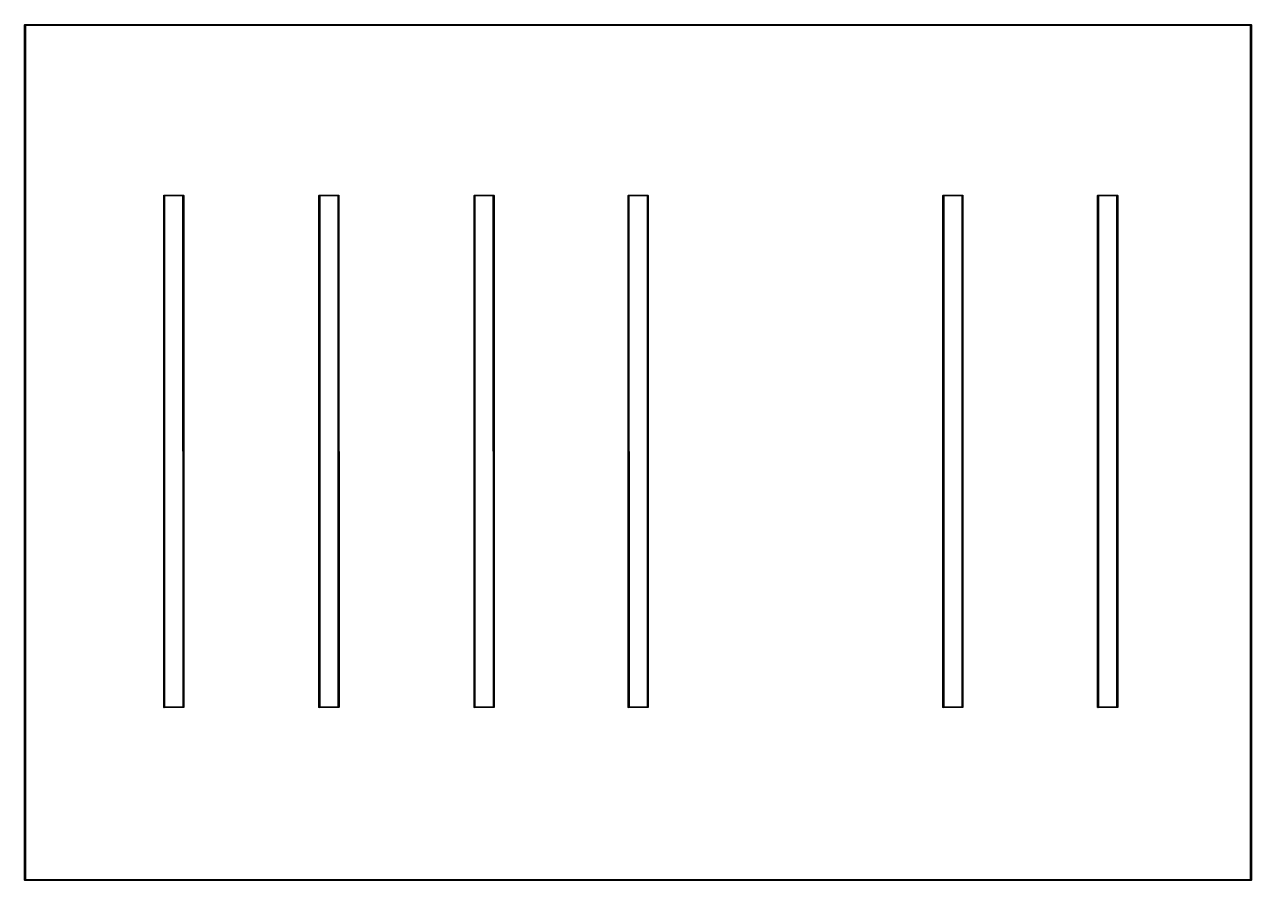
# Model space of a CAD drawing. Extents: x 75 to 218, y -145 to -45.
import ezdxf

# ---------------------------------------------------------------- set-up
doc = ezdxf.new("R2010")
doc.units = 0
doc.layers.add('BLACK', color=7, linetype='CONTINUOUS')

msp = doc.modelspace()

# ---------------------------------------------------------------- linework, layer by layer
at = {"layer": 'BLACK', "linetype": 'CONTINUOUS'}
for p, q in [((75.134, -45.466), (75.137806, -45.446866)), ((75.137806, -144.799134), (75.134, -45.466)), ((75.137806, -45.446866), (75.164866, -45.419806)), ((75.164866, -45.419806), (217.678, -45.416)), ((217.628001, -45.512195), (75.230196, -45.515998)), ((75.230196, -45.515998), (75.233998, -144.733804)), ((217.631803, -144.730001), (217.628001, -45.512195)), ((217.678, -45.416), (217.697134, -45.419806)), ((217.697134, -45.419806), (217.724194, -45.446866)), ((217.724194, -45.446866), (217.728, -144.78)), ((91.311, -65.278), (91.314806, -65.258866)), ((91.314806, -124.733134), (91.311, -65.278)), ((91.314806, -65.258866), (91.341866, -65.231806)), ((91.341866, -65.231806), (93.599, -65.228)), ((93.549002, -65.32431), (91.407198, -65.327922)), ((91.407198, -65.327922), (91.410997, -124.667689)), ((93.552801, -124.664077), (93.549002, -65.32431)), ((93.599, -65.228), (93.618134, -65.231806)), ((93.618134, -65.231806), (93.645194, -65.258866)), ((93.645194, -65.258866), (93.649, -124.714)), ((109.345, -65.278), (109.348806, -65.258866)), ((109.348806, -124.733134), (109.345, -65.278)), ((109.348806, -65.258866), (109.375866, -65.231806)), ((109.375866, -65.231806), (111.633, -65.228)), ((111.583002, -65.32431), (109.441198, -65.327922)), ((109.441198, -65.327922), (109.444997, -124.667689)), ((111.586801, -124.664077), (111.583002, -65.32431)), ((111.633, -65.228), (111.652134, -65.231806)), ((111.652134, -65.231806), (111.679194, -65.258866)), ((111.679194, -65.258866), (111.683, -124.714)), ((127.379, -65.278), (127.382806, -65.258866)), ((127.382806, -124.733134), (127.379, -65.278)), ((127.382806, -65.258866), (127.409866, -65.231806)), ((127.409866, -65.231806), (129.667, -65.228)), ((129.617002, -65.32431), (127.475198, -65.327922)), ((127.475198, -65.327922), (127.478997, -124.667689)), ((129.620801, -124.664077), (129.617002, -65.32431)), ((129.667, -65.228), (129.686134, -65.231806)), ((129.686134, -65.231806), (129.713194, -65.258866)), ((129.713194, -65.258866), (129.717, -124.714)), ((145.286, -65.278), (145.289806, -65.258866)), ((145.289806, -124.733134), (145.286, -65.278)), ((145.289806, -65.258866), (145.316866, -65.231806)), ((145.316866, -65.231806), (147.574, -65.228)), ((147.524002, -65.32431), (145.382198, -65.327922)), ((145.382198, -65.327922), (145.385997, -124.667689)), ((147.527801, -124.664077), (147.524002, -65.32431)), ((147.574, -65.228), (147.593134, -65.231806)), ((147.593134, -65.231806), (147.620194, -65.258866)), ((147.620194, -65.258866), (147.624, -124.714)), ((181.862, -65.278), (181.865806, -65.258866)), ((181.865806, -124.733134), (181.862, -65.278)), ((181.865806, -65.258866), (181.892866, -65.231806)), ((181.892866, -65.231806), (184.15, -65.228)), ((184.100002, -65.32431), (181.958198, -65.327922)), ((181.958198, -65.327922), (181.961997, -124.667689)), ((184.103801, -124.664077), (184.100002, -65.32431)), ((184.15, -65.228), (184.169134, -65.231806)), ((184.169134, -65.231806), (184.196194, -65.258866)), ((184.196194, -65.258866), (184.2, -124.714)), ((199.848, -65.278), (199.851806, -65.258866)), ((199.851806, -124.733134), (199.848, -65.278)), ((199.851806, -65.258866), (199.878866, -65.231806)), ((199.878866, -65.231806), (202.136, -65.228)), ((202.086002, -65.32431), (199.944198, -65.327922)), ((199.944198, -65.327922), (199.947997, -124.667689)), ((202.089801, -124.664077), (202.086002, -65.32431)), ((202.136, -65.228), (202.155134, -65.231806)), ((202.155134, -65.231806), (202.182194, -65.258866)), ((202.182194, -65.258866), (202.186, -124.714)), ((91.341866, -124.760194), (91.314806, -124.733134)), ((91.361, -124.764), (91.341866, -124.760194)), ((93.618134, -124.760194), (91.361, -124.764)), ((91.410997, -124.667689), (93.552801, -124.664077)), ((93.645194, -124.733134), (93.618134, -124.760194)), ((93.649, -124.714), (93.645194, -124.733134)), ((109.375866, -124.760194), (109.348806, -124.733134)), ((109.395, -124.764), (109.375866, -124.760194)), ((111.652134, -124.760194), (109.395, -124.764)), ((109.444997, -124.667689), (111.586801, -124.664077)), ((111.679194, -124.733134), (111.652134, -124.760194)), ((111.683, -124.714), (111.679194, -124.733134)), ((127.409866, -124.760194), (127.382806, -124.733134)), ((127.429, -124.764), (127.409866, -124.760194)), ((129.686134, -124.760194), (127.429, -124.764)), ((127.478997, -124.667689), (129.620801, -124.664077)), ((129.713194, -124.733134), (129.686134, -124.760194)), ((129.717, -124.714), (129.713194, -124.733134)), ((145.316866, -124.760194), (145.289806, -124.733134)), ((145.336, -124.764), (145.316866, -124.760194)), ((147.593134, -124.760194), (145.336, -124.764)), ((145.385997, -124.667689), (147.527801, -124.664077)), ((147.620194, -124.733134), (147.593134, -124.760194)), ((147.624, -124.714), (147.620194, -124.733134)), ((181.892866, -124.760194), (181.865806, -124.733134)), ((181.912, -124.764), (181.892866, -124.760194)), ((184.169134, -124.760194), (181.912, -124.764)), ((181.961997, -124.667689), (184.103801, -124.664077)), ((184.196194, -124.733134), (184.169134, -124.760194)), ((184.2, -124.714), (184.196194, -124.733134)), ((199.878866, -124.760194), (199.851806, -124.733134)), ((199.898, -124.764), (199.878866, -124.760194)), ((202.155134, -124.760194), (199.898, -124.764)), ((199.947997, -124.667689), (202.089801, -124.664077)), ((202.182194, -124.733134), (202.155134, -124.760194)), ((202.186, -124.714), (202.182194, -124.733134)), ((75.164866, -144.826194), (75.137806, -144.799134)), ((75.184, -144.83), (75.164866, -144.826194)), ((217.697134, -144.826194), (75.184, -144.83)), ((75.233998, -144.733804), (217.631803, -144.730001)), ((217.724194, -144.799134), (217.697134, -144.826194)), ((217.728, -144.78), (217.724194, -144.799134))]:
    msp.add_line(p, q, dxfattribs=at)

doc.saveas('drawing.dxf')
